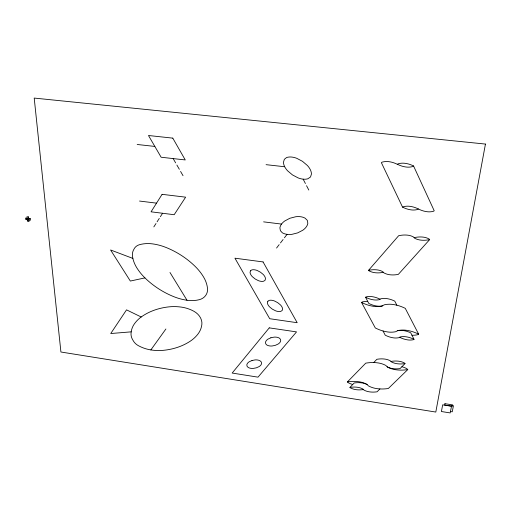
<?xml version="1.0" encoding="UTF-8"?>
<svg xmlns="http://www.w3.org/2000/svg" width="511" height="511" viewBox="0 0 511 511"><rect width="100%" height="100%" fill="white"/><g stroke="black" fill="none" stroke-linecap="round" stroke-linejoin="round"><path stroke-width="0.77" d="M153.837 226.897L156.002 223.518M157.088 221.825L159.279 218.414M160.377 216.702L162.587 213.266M150.847 349.926A47.121 37.233 29.3 0 0 163.277 350.335A72.23 57.686 30.8 0 0 190.098 341.297A47.357 37.661 28.9 0 0 198.108 333.855A30.143 23.96 27.5 0 0 201.864 324.453A14.321 11.421 26.3 0 0 193.726 311.173A29.893 23.608 26.3 0 0 181.609 307.143A46.348 36.243 25.8 0 0 168.617 306.894A69.189 53.495 24.7 0 0 141.662 316.66A46.105 35.847 26.2 0 0 134.157 324.191A29.504 22.95 27.5 0 0 131.033 333.389A13.969 10.82 28.5 0 0 133.084 340.46A11.191 8.655 28.5 0 0 138.577 345.787A31.631 24.784 28.7 0 0 150.847 349.926L165.903 328.988M276.566 248.039L279.166 244.648M280.475 242.942L283.1 239.518M284.423 237.8L287.073 234.345A17.489 15.458 20.5 0 0 291.973 234.325L297.677 232.882L302.774 230.244A17.527 15.522 20.1 0 0 306.102 227.133A11.185 9.894 19.2 0 0 307.82 223.326L307.347 220.413L305.099 218.178A11.159 9.83 18.6 0 0 300.589 216.728A17.412 15.279 18.5 0 0 295.607 216.773L289.852 218.267L284.774 220.963A17.374 15.221 18.9 0 0 281.516 224.08A11.095 9.735 19.7 0 0 279.894 227.855L280.411 230.716L282.366 232.824A11.817 10.412 20.4 0 0 287.073 234.345M429.642 239.614L398.337 274.369A32.583 28.284 6.2 0 1 395.699 274.771A21.456 18.498 6.3 0 1 389.606 274.72A14.487 12.436 6.6 0 1 383.889 272.868L383.378 272.306A32.372 28.194 8 0 1 380.765 272.714A21.315 18.441 8.1 0 1 374.723 272.67A14.391 12.398 8.3 0 1 369.025 270.824L368.565 270.313L398.631 235.737A32.544 27.85 4.8 0 1 401.62 235.22A21.647 18.652 4.6 0 1 407.919 235.201A13.886 12.021 4.2 0 1 413.495 236.983L414.613 238.19A15.068 13.171 1.1 0 0 420.54 240.081A22.331 19.59 0.6 0 0 426.889 240.068A33.924 29.97 0 0 0 429.642 239.614L428.991 238.937A13.989 12.053 2.5 0 0 423.389 237.142A21.801 18.703 3 0 0 417.04 237.161A32.774 27.926 3.3 0 0 414.146 237.653M379.922 388.928L377.086 391.79A29.766 23.627 11.1 0 1 374.697 392.046A19.61 15.471 11 0 1 369.153 391.803A13.248 10.405 11.1 0 1 363.928 390.059L363.462 389.567A29.6 23.551 12.1 0 1 361.085 389.823A19.501 15.413 12.1 0 1 355.586 389.586A13.171 10.373 12.2 0 1 350.38 387.843L349.952 387.402L354.161 383.001A28.903 22.28 12 0 1 356.672 382.72A19.214 14.902 12.1 0 1 362.203 382.943A12.321 9.594 12 0 1 367.147 384.598M373.745 362.542L376.856 359.297A29.715 23.308 10.1 0 1 379.558 358.958A19.757 15.598 10.1 0 1 385.275 359.15A12.666 10.041 9.9 0 1 390.353 360.836L391.388 361.884A13.701 10.993 8.4 0 0 396.779 363.672A20.293 16.339 8.3 0 0 402.534 363.87A30.801 24.969 8.2 0 0 405.025 363.583L404.425 362.989A12.743 10.073 8.9 0 0 399.321 361.303A19.872 15.643 9.1 0 0 393.572 361.105A29.887 23.385 9.1 0 0 390.953 361.424M352.724 384.508A19.903 15.79 12 0 1 348.042 382.592L347.403 381.928L365.761 363.149A43.959 34.09 10.8 0 1 369.772 362.65A29.287 22.925 10.8 0 1 378.274 362.951A18.818 14.825 10.6 0 1 385.85 365.461L387.395 367.026A20.542 16.467 8.5 0 0 395.45 369.696A30.475 24.579 8.2 0 0 404.041 370.015A46.38 37.782 8.1 0 0 407.772 369.587L406.871 368.706A18.977 14.896 9.1 0 0 401.902 366.732M405.025 363.583L400.056 368.597A30.628 24.745 8.7 0 1 398.267 368.782A20.178 16.192 8.7 0 1 392.55 368.578A13.625 10.891 8.9 0 1 387.185 366.796M407.772 369.587L388.334 388.501A45.294 36.396 10.2 0 1 384.706 388.897A29.772 23.685 10.2 0 1 376.332 388.539A20.07 15.867 10.4 0 1 368.45 385.907L366.853 384.31A18.402 14.289 12.3 0 0 359.437 381.832A28.648 22.107 12.4 0 0 351.153 381.5A43.001 32.883 12.3 0 0 347.403 381.928M402.662 207.179L403.275 206.757A15.017 13.241 2.5 0 1 409.624 206.297A22.056 19.373 3 0 1 415.833 207.856A33.055 28.884 4 0 1 418.388 208.98A34.831 31.177 -4.3 0 0 421.083 210.174A22.842 20.363 -2.7 0 0 427.311 211.739A14.506 12.884 -1.9 0 0 433.36 211.311L434.222 210.794L413.559 165.979A33.835 30.43 2.2 0 0 410.94 164.823A22.58 20.408 0.8 0 0 404.578 163.264A15.381 13.957 0.1 0 0 398.069 163.833L397.379 164.331A33.585 30.341 4.8 0 0 394.767 163.181A22.407 20.357 3.4 0 0 388.437 161.623A15.26 13.918 2.8 0 0 381.992 162.191L381.372 162.645L402.547 207.121A34.537 31.12 -2.2 0 0 405.351 208.373A22.656 20.325 -0.6 0 0 411.54 209.925A14.391 12.852 0.2 0 0 417.544 209.497L418.388 208.98M413.559 165.979L412.696 166.535A14.749 13.548 -3.4 0 1 406.545 167.065A23.231 21.424 -4.7 0 1 400.202 165.507A35.431 32.806 -7.1 0 1 397.443 164.28M382.503 305.84A13.273 11.14 9 0 1 376.997 306.057A20.881 17.61 8.7 0 1 371.273 304.543A31.784 26.955 8.1 0 1 368.776 303.432L365.569 297.249L366.125 296.891A13.918 11.574 10 0 1 371.97 296.642A20.446 16.94 10.2 0 1 377.725 298.162A30.673 25.269 10.7 0 1 380.101 299.21L380.727 298.82A14.001 11.612 8.6 0 1 386.616 298.571A20.568 16.997 8.8 0 1 392.403 300.091A30.858 25.358 9.4 0 1 394.786 301.145L396.83 305.201M411.962 335.248A19.942 16.384 6.4 0 0 417.461 334.762L418.63 334.149A45.383 36.057 8.8 0 0 415.104 332.591A30.353 24.304 8.1 0 0 406.539 330.304A20.702 16.671 7.8 0 0 397.788 330.579L395.801 331.696A19.75 16.307 8.3 0 1 387.619 331.946A31.145 25.895 8 0 1 379.156 329.678A47.6 39.896 7 0 1 375.31 327.96L361.564 302.448L362.388 301.924A20.715 17.093 10.4 0 1 367.684 301.33M399.628 337.279L400.183 336.947A13.791 11.101 7.8 0 1 405.996 336.781A20.268 16.243 8 0 1 411.681 338.301A30.405 24.247 8.5 0 1 414.019 339.336L413.246 339.738A13.19 10.757 6.9 0 1 407.759 339.892A20.747 16.991 6.7 0 1 402.087 338.371A31.586 26.004 6 0 1 399.628 337.279L398.867 337.682A13.107 10.718 8.1 0 1 393.419 337.841A20.619 16.94 7.9 0 1 387.779 336.327A31.382 25.927 7.3 0 1 385.224 335.184L383.046 330.987M380.101 299.21L379.334 299.644A13.305 11.223 9.2 0 1 373.816 299.874A20.932 17.738 8.9 0 1 368.073 298.36A31.861 27.16 8.2 0 1 365.569 297.249M144.926 277.895L130.343 281.05L110.58 249.968L132.866 258.413M131.193 331.85L110.74 333.53L126.536 309.858L141.208 316.986M137.191 144.485L154.833 146.427M266.071 164.67L284.697 166.746A18.236 16.825 21.4 0 0 287.655 170.859L292.49 174.934L298.124 177.898A18.23 16.806 20.5 0 0 303.151 179.163A11.593 10.642 20.2 0 0 307.909 178.754L310.522 176.972L311.442 174.04A11.542 10.552 20.7 0 0 310.273 169.595A18.013 16.422 21.7 0 0 307.328 165.449L302.467 161.316L296.763 158.314A18.019 16.441 22.5 0 0 291.685 157.056A12.258 11.223 22.8 0 0 286.614 157.522L284.333 159.33L283.464 162.294A11.606 10.674 22.5 0 0 284.697 166.746M139.529 201.053L156.532 203.142M263.606 221.857L281.516 224.08M451.5 406.232L442.673 404.833L441.408 411.521L450.185 412.926L451.673 405.453L453.442 405.734L452.241 411.815L450.478 411.534M363.462 389.567L362.867 388.999A12.258 9.511 12.3 0 0 357.949 387.357A19.118 14.774 12.4 0 0 352.443 387.121A28.757 22.088 12.4 0 0 349.952 387.402M383.378 272.306L382.733 271.66A13.375 11.344 8.9 0 0 377.354 269.917A20.855 17.61 9.1 0 0 371.305 269.878A31.356 26.297 9.1 0 0 368.565 270.313M169.984 272.472L187 300.251A31.273 25.761 28.6 0 0 199.207 299.708A14.704 12.034 27.4 0 0 207.504 288.351A30.896 25.141 28.6 0 0 203.64 277.122A48.021 38.702 29.3 0 0 195.157 266.41A71.597 56.842 29.7 0 0 166.011 247.452A48.13 38.772 30.3 0 0 152.463 243.868A32.953 26.757 31.1 0 0 139.414 244.724A11.951 9.766 32.7 0 0 133.978 249.157A14.864 12.143 32.5 0 0 132.528 256.618A31.452 25.876 31.4 0 0 136.833 267.885A49.663 41.308 30.7 0 0 145.431 278.38A76.177 64.443 30.2 0 0 173.836 296.687A49.548 41.231 29.5 0 0 187 300.251M173.159 158.589L175.637 162.888M176.876 165.027L179.342 169.301M180.568 171.434L183.021 175.675M418.63 334.149L405.274 308.344A45.824 37.15 9.4 0 0 401.703 306.766A30.654 25.052 8.7 0 0 393.036 304.473A20.906 17.182 8.4 0 0 384.202 304.831L382.119 306.057A19.948 16.818 9.1 0 1 373.867 306.383A31.458 26.706 8.7 0 1 365.301 304.115A48.079 41.167 7.7 0 1 361.564 302.448M303.151 179.163L305.412 183.526M306.543 185.697L308.791 190.035M414.019 339.336L410.735 332.814A30.481 24.426 8.6 0 0 409.036 332.086A20.319 16.371 8.1 0 0 403.332 330.56A13.829 11.185 7.9 0 0 397.507 330.745M28.757 218.472L28.935 219.986M27.057 218.254L27.236 219.762M485.45 144.07L435.806 412.058L60.918 352.009L34.205 98.074L485.45 144.07M444.953 403.696L444.698 405.044L452.427 406.264L452.695 404.916L444.953 403.696M250.505 270.817L250.064 272.325A6.394 5.397 22.3 0 0 250.792 274.631A10.035 8.489 22 0 0 252.46 276.796L255.161 278.98L258.279 280.603A10.028 8.483 21.8 0 0 261.044 281.337A6.388 5.391 21.7 0 0 263.638 281.21L265.03 280.335L265.484 278.84A6.375 5.366 21.8 0 0 264.775 276.534A9.965 8.374 22.1 0 0 263.114 274.356L260.406 272.159L257.263 270.523A9.965 8.38 22.3 0 0 254.484 269.789A6.771 5.704 22.4 0 0 251.725 269.936L250.505 270.817M267.86 301.247L267.406 302.691A6.298 5.225 19.7 0 0 268.103 304.92A9.888 8.208 19.4 0 0 269.725 307.022L272.369 309.155L275.442 310.745A9.888 8.202 19.2 0 0 278.169 311.48A6.298 5.212 19.2 0 0 280.737 311.378L282.123 310.547L282.589 309.117A6.285 5.193 19.3 0 0 281.919 306.887A9.824 8.099 19.6 0 0 280.296 304.773L277.645 302.627L274.554 301.024A9.824 8.106 19.8 0 0 271.807 300.289A6.675 5.519 19.9 0 0 269.08 300.404L267.86 301.247M162.096 194.327L151.058 211.822L174.174 214.716L185.634 197.169L162.096 194.327M269.252 327.87L232.166 373.056L258.004 377.156L296.533 331.895L269.252 327.87M270.875 337.784L268.115 339.048A9.581 7.691 18.9 0 0 266.352 340.569A6.119 4.918 19.1 0 0 265.484 342.453L265.784 343.916L266.87 345.027A6.509 5.238 19.3 0 0 269.463 345.896A9.62 7.761 19.4 0 0 272.152 345.979L275.263 345.353L278.022 344.101A9.626 7.774 19.2 0 0 279.811 342.587A6.145 4.957 18.9 0 0 280.705 340.696L280.424 339.215L279.178 338.039A6.138 4.944 18.8 0 0 276.713 337.222A9.594 7.71 18.7 0 0 273.998 337.145L270.875 337.784M251.993 360.523L249.336 361.711A9.358 7.352 20 0 0 247.643 363.161A5.979 4.701 20.2 0 0 246.819 364.963L247.132 366.374L248.199 367.454A6.356 5.008 20.4 0 0 250.729 368.303A9.39 7.416 20.5 0 0 253.341 368.405L256.356 367.824L259.02 366.643A9.402 7.429 20.3 0 0 260.731 365.205A6.004 4.74 20.1 0 0 261.581 363.391L261.287 361.967L260.061 360.823A5.991 4.72 19.9 0 0 257.653 360.019A9.37 7.365 19.9 0 0 255.021 359.929L251.993 360.523M172.788 138.13L148.477 135.504L161.131 157.235L185.257 159.943L172.788 138.13M28.482 216.92L26.968 216.721L27.517 221.308L29.018 221.506L28.482 216.92M30.264 218.67L25.55 218.056L25.729 219.564L30.443 220.184L30.264 218.67M263.069 261.932L234.932 258.189L269.712 318.717L297.185 322.709L263.069 261.932"/></g></svg>
